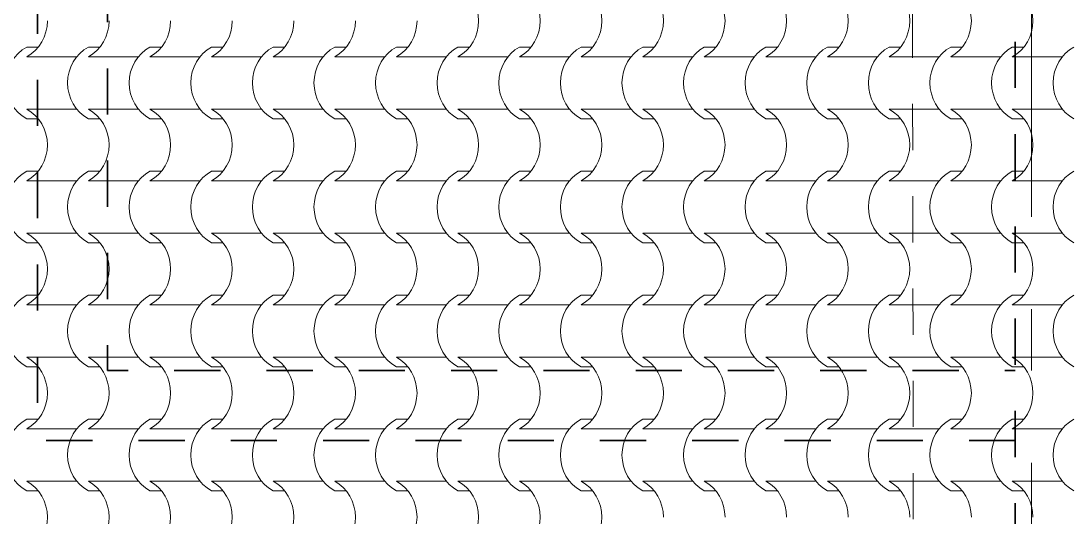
# Model space of a CAD drawing. Header units: millimetres. Extents: x -22688 to 165477, y -34508 to 218425.
# Drawn here: x 56230 to 58632, y 94195 to 95333 of the extents above; entities that cross this region are included whole.
import ezdxf

# ---------------------------------------------------------------- set-up
doc = ezdxf.new("R2010")
doc.units = ezdxf.units.MM
doc.header["$MEASUREMENT"] = 0
doc.set_wipeout_variables(frame=1)
for name, pattern in [('- Двойно прекъснати линии', [1093.611073, 529.166651, -211.666656, 141.111112, -211.666656]), ('- Прекъснати линия', [211.666667, 105.833333, -105.833333]), ('Wipeout_Contour', [1000, 0, -1000])]:
    doc.linetypes.add(name, pattern=pattern)
for name, color, linetype, lineweight in [('1', 8, 'Continuous', 13), ('102', 254, 'Continuous', 15), ('41', 7, 'Continuous', 35), ('85', 252, 'Continuous', 20)]:
    doc.layers.add(name, color=color, linetype=linetype, lineweight=lineweight)
doc.layers.add('65', color=7, linetype='Continuous', lineweight=20, true_color=0x4e4e4e)

# ---------------------------------------------------------------- blocks, each defined once
blk = doc.blocks.new('*X785')
at = {"layer": '102', "color": 254, "linetype": 'Continuous', "lineweight": 15}
for p, q in [((112.308, 141.537), (111.781, 141.537)), ((115.133, 141.537), (114.606, 141.537)), ((117.959, 141.537), (117.432, 141.537)), ((120.784, 141.537), (120.257, 141.537)), ((123.609, 141.537), (123.083, 141.537)), ((126.435, 141.537), (125.908, 141.537)), ((129.26, 141.537), (128.733, 141.537)), ((132.086, 141.537), (131.559, 141.537)), ((134.911, 141.537), (134.384, 141.537)), ((137.736, 141.537), (137.21, 141.537)), ((140.562, 141.537), (140.035, 141.537)), ((143.387, 141.537), (142.86, 141.537)), ((146.212, 141.537), (145.686, 141.537)), ((149.038, 141.537), (148.511, 141.537)), ((151.863, 141.537), (151.336, 141.537)), ((154.689, 141.537), (154.162, 141.537)), ((157.514, 141.537), (156.987, 141.537)), ((112.927, 141.097), (111.781, 141.097)), ((114.073, 141.097), (112.927, 141.097)), ((115.752, 141.097), (114.606, 141.097)), ((116.898, 141.097), (115.752, 141.097)), ((118.578, 141.097), (117.432, 141.097)), ((119.723, 141.097), (118.578, 141.097)), ((121.403, 141.097), (120.257, 141.097)), ((122.549, 141.097), (121.403, 141.097)), ((124.228, 141.097), (123.083, 141.097)), ((125.374, 141.097), (124.228, 141.097)), ((127.054, 141.097), (125.908, 141.097)), ((128.2, 141.097), (127.054, 141.097)), ((129.879, 141.097), (128.733, 141.097)), ((131.025, 141.097), (129.879, 141.097)), ((132.705, 141.097), (131.559, 141.097)), ((133.85, 141.097), (132.705, 141.097)), ((135.53, 141.097), (134.384, 141.097)), ((136.676, 141.097), (135.53, 141.097)), ((138.355, 141.097), (137.21, 141.097)), ((139.501, 141.097), (138.355, 141.097)), ((141.181, 141.097), (140.035, 141.097)), ((142.327, 141.097), (141.181, 141.097)), ((144.006, 141.097), (142.86, 141.097)), ((145.152, 141.097), (144.006, 141.097)), ((146.832, 141.097), (145.686, 141.097)), ((147.977, 141.097), (146.832, 141.097)), ((149.657, 141.097), (148.511, 141.097)), ((150.803, 141.097), (149.657, 141.097)), ((152.482, 141.097), (151.336, 141.097)), ((153.628, 141.097), (152.482, 141.097)), ((155.308, 141.097), (154.162, 141.097)), ((156.454, 141.097), (155.308, 141.097)), ((158.133, 141.097), (156.987, 141.097)), ((159.279, 141.097), (158.133, 141.097)), ((112.927, 138.692), (111.781, 138.692)), ((114.073, 138.692), (112.927, 138.692)), ((115.752, 138.692), (114.606, 138.692)), ((116.898, 138.692), (115.752, 138.692)), ((118.578, 138.692), (117.432, 138.692)), ((119.723, 138.692), (118.578, 138.692)), ((121.403, 138.692), (120.257, 138.692)), ((122.549, 138.692), (121.403, 138.692)), ((124.228, 138.692), (123.083, 138.692)), ((125.374, 138.692), (124.228, 138.692)), ((127.054, 138.692), (125.908, 138.692)), ((128.2, 138.692), (127.054, 138.692)), ((129.879, 138.692), (128.733, 138.692)), ((131.025, 138.692), (129.879, 138.692)), ((132.705, 138.692), (131.559, 138.692)), ((133.85, 138.692), (132.705, 138.692)), ((135.53, 138.692), (134.384, 138.692)), ((136.676, 138.692), (135.53, 138.692)), ((138.355, 138.692), (137.21, 138.692)), ((139.501, 138.692), (138.355, 138.692)), ((141.181, 138.692), (140.035, 138.692)), ((142.327, 138.692), (141.181, 138.692)), ((144.006, 138.692), (142.86, 138.692)), ((145.152, 138.692), (144.006, 138.692)), ((146.832, 138.692), (145.686, 138.692)), ((147.977, 138.692), (146.832, 138.692)), ((149.657, 138.692), (148.511, 138.692)), ((150.803, 138.692), (149.657, 138.692)), ((152.482, 138.692), (151.336, 138.692)), ((153.628, 138.692), (152.482, 138.692)), ((155.308, 138.692), (154.162, 138.692)), ((156.454, 138.692), (155.308, 138.692)), ((158.133, 138.692), (156.987, 138.692)), ((159.279, 138.692), (158.133, 138.692)), ((112.308, 138.252), (111.781, 138.252)), ((115.133, 138.252), (114.606, 138.252)), ((117.959, 138.252), (117.432, 138.252)), ((120.784, 138.252), (120.257, 138.252)), ((123.609, 138.252), (123.083, 138.252)), ((126.435, 138.252), (125.908, 138.252)), ((129.26, 138.252), (128.733, 138.252)), ((132.086, 138.252), (131.559, 138.252)), ((134.911, 138.252), (134.384, 138.252)), ((137.736, 138.252), (137.21, 138.252)), ((140.562, 138.252), (140.035, 138.252)), ((143.387, 138.252), (142.86, 138.252)), ((146.212, 138.252), (145.686, 138.252)), ((149.038, 138.252), (148.511, 138.252)), ((151.863, 138.252), (151.336, 138.252)), ((154.689, 138.252), (154.162, 138.252)), ((157.514, 138.252), (156.987, 138.252)), ((112.308, 135.847), (111.781, 135.847)), ((115.133, 135.847), (114.606, 135.847)), ((117.959, 135.847), (117.432, 135.847)), ((120.784, 135.847), (120.257, 135.847)), ((123.609, 135.847), (123.083, 135.847)), ((126.435, 135.847), (125.908, 135.847)), ((129.26, 135.847), (128.733, 135.847)), ((132.086, 135.847), (131.559, 135.847)), ((134.911, 135.847), (134.384, 135.847)), ((137.736, 135.847), (137.21, 135.847)), ((140.562, 135.847), (140.035, 135.847)), ((143.387, 135.847), (142.86, 135.847)), ((146.212, 135.847), (145.686, 135.847)), ((149.038, 135.847), (148.511, 135.847)), ((151.863, 135.847), (151.336, 135.847)), ((154.689, 135.847), (154.162, 135.847)), ((157.514, 135.847), (156.987, 135.847)), ((112.927, 135.407), (111.781, 135.407)), ((114.073, 135.407), (112.927, 135.407)), ((115.752, 135.407), (114.606, 135.407)), ((116.898, 135.407), (115.752, 135.407)), ((118.578, 135.407), (117.432, 135.407)), ((119.723, 135.407), (118.578, 135.407)), ((121.403, 135.407), (120.257, 135.407)), ((122.549, 135.407), (121.403, 135.407)), ((124.228, 135.407), (123.083, 135.407)), ((125.374, 135.407), (124.228, 135.407)), ((127.054, 135.407), (125.908, 135.407)), ((128.2, 135.407), (127.054, 135.407)), ((129.879, 135.407), (128.733, 135.407)), ((131.025, 135.407), (129.879, 135.407)), ((132.705, 135.407), (131.559, 135.407)), ((133.85, 135.407), (132.705, 135.407)), ((135.53, 135.407), (134.384, 135.407)), ((136.676, 135.407), (135.53, 135.407)), ((138.355, 135.407), (137.21, 135.407)), ((139.501, 135.407), (138.355, 135.407)), ((141.181, 135.407), (140.035, 135.407)), ((142.327, 135.407), (141.181, 135.407)), ((144.006, 135.407), (142.86, 135.407)), ((145.152, 135.407), (144.006, 135.407)), ((146.832, 135.407), (145.686, 135.407)), ((147.977, 135.407), (146.832, 135.407)), ((149.657, 135.407), (148.511, 135.407)), ((150.803, 135.407), (149.657, 135.407)), ((152.482, 135.407), (151.336, 135.407)), ((153.628, 135.407), (152.482, 135.407)), ((155.308, 135.407), (154.162, 135.407)), ((156.454, 135.407), (155.308, 135.407)), ((158.133, 135.407), (156.987, 135.407)), ((159.279, 135.407), (158.133, 135.407)), ((112.927, 133.003), (111.781, 133.003)), ((114.073, 133.003), (112.927, 133.003)), ((115.752, 133.003), (114.606, 133.003)), ((116.898, 133.003), (115.752, 133.003)), ((118.578, 133.003), (117.432, 133.003)), ((119.723, 133.003), (118.578, 133.003)), ((121.403, 133.003), (120.257, 133.003)), ((122.549, 133.003), (121.403, 133.003)), ((124.228, 133.003), (123.083, 133.003)), ((125.374, 133.003), (124.228, 133.003)), ((127.054, 133.003), (125.908, 133.003)), ((128.2, 133.003), (127.054, 133.003)), ((129.879, 133.003), (128.733, 133.003)), ((131.025, 133.003), (129.879, 133.003)), ((132.705, 133.003), (131.559, 133.003)), ((133.85, 133.003), (132.705, 133.003)), ((135.53, 133.003), (134.384, 133.003)), ((136.676, 133.003), (135.53, 133.003)), ((138.355, 133.003), (137.21, 133.003)), ((139.501, 133.003), (138.355, 133.003)), ((141.181, 133.003), (140.035, 133.003)), ((142.327, 133.003), (141.181, 133.003)), ((144.006, 133.003), (142.86, 133.003)), ((145.152, 133.003), (144.006, 133.003)), ((146.832, 133.003), (145.686, 133.003)), ((147.977, 133.003), (146.832, 133.003)), ((149.657, 133.003), (148.511, 133.003)), ((150.803, 133.003), (149.657, 133.003)), ((152.482, 133.003), (151.336, 133.003)), ((153.628, 133.003), (152.482, 133.003)), ((155.308, 133.003), (154.162, 133.003)), ((156.454, 133.003), (155.308, 133.003)), ((158.133, 133.003), (156.987, 133.003)), ((159.279, 133.003), (158.133, 133.003)), ((112.308, 132.563), (111.781, 132.563)), ((115.133, 132.563), (114.606, 132.563)), ((117.959, 132.563), (117.432, 132.563)), ((120.784, 132.563), (120.257, 132.563)), ((123.609, 132.563), (123.083, 132.563)), ((126.435, 132.563), (125.908, 132.563)), ((129.26, 132.563), (128.733, 132.563)), ((132.086, 132.563), (131.559, 132.563)), ((134.911, 132.563), (134.384, 132.563)), ((137.736, 132.563), (137.21, 132.563)), ((140.562, 132.563), (140.035, 132.563)), ((143.387, 132.563), (142.86, 132.563)), ((146.212, 132.563), (145.686, 132.563)), ((149.038, 132.563), (148.511, 132.563)), ((151.863, 132.563), (151.336, 132.563)), ((154.689, 132.563), (154.162, 132.563)), ((157.514, 132.563), (156.987, 132.563)), ((112.308, 130.158), (111.781, 130.158)), ((112.927, 129.718), (111.781, 129.718)), ((114.073, 129.718), (112.927, 129.718)), ((115.133, 130.158), (114.606, 130.158)), ((115.752, 129.718), (114.606, 129.718)), ((116.898, 129.718), (115.752, 129.718)), ((117.959, 130.158), (117.432, 130.158)), ((118.578, 129.718), (117.432, 129.718)), ((119.723, 129.718), (118.578, 129.718)), ((120.784, 130.158), (120.257, 130.158)), ((121.403, 129.718), (120.257, 129.718)), ((122.549, 129.718), (121.403, 129.718)), ((123.609, 130.158), (123.083, 130.158)), ((124.228, 129.718), (123.083, 129.718)), ((125.374, 129.718), (124.228, 129.718)), ((126.435, 130.158), (125.908, 130.158)), ((127.054, 129.718), (125.908, 129.718)), ((128.2, 129.718), (127.054, 129.718)), ((129.26, 130.158), (128.733, 130.158)), ((129.879, 129.718), (128.733, 129.718)), ((131.025, 129.718), (129.879, 129.718)), ((132.086, 130.158), (131.559, 130.158)), ((132.705, 129.718), (131.559, 129.718)), ((133.85, 129.718), (132.705, 129.718)), ((134.911, 130.158), (134.384, 130.158)), ((135.53, 129.718), (134.384, 129.718)), ((136.676, 129.718), (135.53, 129.718)), ((137.736, 130.158), (137.21, 130.158)), ((138.355, 129.718), (137.21, 129.718)), ((139.501, 129.718), (138.355, 129.718)), ((140.562, 130.158), (140.035, 130.158)), ((141.181, 129.718), (140.035, 129.718)), ((142.327, 129.718), (141.181, 129.718)), ((143.387, 130.158), (142.86, 130.158)), ((144.006, 129.718), (142.86, 129.718)), ((145.152, 129.718), (144.006, 129.718)), ((146.212, 130.158), (145.686, 130.158)), ((146.832, 129.718), (145.686, 129.718)), ((147.977, 129.718), (146.832, 129.718)), ((149.038, 130.158), (148.511, 130.158)), ((149.657, 129.718), (148.511, 129.718)), ((150.803, 129.718), (149.657, 129.718)), ((151.863, 130.158), (151.336, 130.158)), ((152.482, 129.718), (151.336, 129.718)), ((153.628, 129.718), (152.482, 129.718)), ((154.689, 130.158), (154.162, 130.158)), ((155.308, 129.718), (154.162, 129.718)), ((156.454, 129.718), (155.308, 129.718)), ((157.514, 130.158), (156.987, 130.158)), ((158.133, 129.718), (156.987, 129.718)), ((159.279, 129.718), (158.133, 129.718)), ((112.927, 127.313), (111.781, 127.313)), ((114.073, 127.313), (112.927, 127.313)), ((115.752, 127.313), (114.606, 127.313)), ((116.898, 127.313), (115.752, 127.313)), ((118.578, 127.313), (117.432, 127.313)), ((119.723, 127.313), (118.578, 127.313)), ((121.403, 127.313), (120.257, 127.313)), ((122.549, 127.313), (121.403, 127.313)), ((124.228, 127.313), (123.083, 127.313)), ((125.374, 127.313), (124.228, 127.313)), ((127.054, 127.313), (125.908, 127.313)), ((128.2, 127.313), (127.054, 127.313)), ((129.879, 127.313), (128.733, 127.313)), ((131.025, 127.313), (129.879, 127.313)), ((132.705, 127.313), (131.559, 127.313)), ((133.85, 127.313), (132.705, 127.313)), ((135.53, 127.313), (134.384, 127.313)), ((136.676, 127.313), (135.53, 127.313)), ((138.355, 127.313), (137.21, 127.313)), ((139.501, 127.313), (138.355, 127.313)), ((141.181, 127.313), (140.035, 127.313)), ((142.327, 127.313), (141.181, 127.313)), ((144.006, 127.313), (142.86, 127.313)), ((145.152, 127.313), (144.006, 127.313)), ((146.832, 127.313), (145.686, 127.313)), ((147.977, 127.313), (146.832, 127.313)), ((149.657, 127.313), (148.511, 127.313)), ((150.803, 127.313), (149.657, 127.313)), ((152.482, 127.313), (151.336, 127.313)), ((153.628, 127.313), (152.482, 127.313)), ((155.308, 127.313), (154.162, 127.313)), ((156.454, 127.313), (155.308, 127.313)), ((158.133, 127.313), (156.987, 127.313)), ((159.279, 127.313), (158.133, 127.313)), ((112.308, 126.873), (111.781, 126.873)), ((115.133, 126.873), (114.606, 126.873)), ((117.959, 126.873), (117.432, 126.873)), ((120.784, 126.873), (120.257, 126.873)), ((123.609, 126.873), (123.083, 126.873)), ((126.435, 126.873), (125.908, 126.873)), ((129.26, 126.873), (128.733, 126.873)), ((132.086, 126.873), (131.559, 126.873)), ((134.911, 126.873), (134.384, 126.873)), ((137.736, 126.873), (137.21, 126.873)), ((140.562, 126.873), (140.035, 126.873)), ((143.387, 126.873), (142.86, 126.873)), ((146.212, 126.873), (145.686, 126.873)), ((149.038, 126.873), (148.511, 126.873)), ((151.863, 126.873), (151.336, 126.873)), ((154.689, 126.873), (154.162, 126.873)), ((157.514, 126.873), (156.987, 126.873)), ((112.308, 124.468), (111.781, 124.468)), ((115.133, 124.468), (114.606, 124.468)), ((117.959, 124.468), (117.432, 124.468)), ((120.784, 124.468), (120.257, 124.468)), ((123.609, 124.468), (123.083, 124.468)), ((126.435, 124.468), (125.908, 124.468)), ((129.26, 124.468), (128.733, 124.468)), ((132.086, 124.468), (131.559, 124.468)), ((134.911, 124.468), (134.384, 124.468)), ((137.736, 124.468), (137.21, 124.468)), ((140.562, 124.468), (140.035, 124.468)), ((143.387, 124.468), (142.86, 124.468)), ((146.212, 124.468), (145.686, 124.468)), ((149.038, 124.468), (148.511, 124.468)), ((151.863, 124.468), (151.336, 124.468)), ((154.689, 124.468), (154.162, 124.468)), ((157.514, 124.468), (156.987, 124.468)), ((112.927, 124.028), (111.781, 124.028)), ((114.073, 124.028), (112.927, 124.028)), ((115.752, 124.028), (114.606, 124.028)), ((116.898, 124.028), (115.752, 124.028)), ((118.578, 124.028), (117.432, 124.028)), ((119.723, 124.028), (118.578, 124.028)), ((121.403, 124.028), (120.257, 124.028)), ((122.549, 124.028), (121.403, 124.028)), ((124.228, 124.028), (123.083, 124.028)), ((125.374, 124.028), (124.228, 124.028)), ((127.054, 124.028), (125.908, 124.028)), ((128.2, 124.028), (127.054, 124.028)), ((129.879, 124.028), (128.733, 124.028)), ((131.025, 124.028), (129.879, 124.028)), ((132.705, 124.028), (131.559, 124.028)), ((133.85, 124.028), (132.705, 124.028)), ((135.53, 124.028), (134.384, 124.028)), ((136.676, 124.028), (135.53, 124.028)), ((138.355, 124.028), (137.21, 124.028)), ((139.501, 124.028), (138.355, 124.028)), ((141.181, 124.028), (140.035, 124.028)), ((142.327, 124.028), (141.181, 124.028)), ((144.006, 124.028), (142.86, 124.028)), ((145.152, 124.028), (144.006, 124.028)), ((146.832, 124.028), (145.686, 124.028)), ((147.977, 124.028), (146.832, 124.028)), ((149.657, 124.028), (148.511, 124.028)), ((150.803, 124.028), (149.657, 124.028)), ((152.482, 124.028), (151.336, 124.028)), ((153.628, 124.028), (152.482, 124.028)), ((155.308, 124.028), (154.162, 124.028)), ((156.454, 124.028), (155.308, 124.028)), ((158.133, 124.028), (156.987, 124.028)), ((159.279, 124.028), (158.133, 124.028)), ((112.927, 121.623), (111.781, 121.623)), ((114.073, 121.623), (112.927, 121.623)), ((115.752, 121.623), (114.606, 121.623)), ((116.898, 121.623), (115.752, 121.623)), ((118.578, 121.623), (117.432, 121.623)), ((119.723, 121.623), (118.578, 121.623)), ((121.403, 121.623), (120.257, 121.623)), ((122.549, 121.623), (121.403, 121.623)), ((124.228, 121.623), (123.083, 121.623)), ((125.374, 121.623), (124.228, 121.623)), ((127.054, 121.623), (125.908, 121.623)), ((128.2, 121.623), (127.054, 121.623)), ((129.879, 121.623), (128.733, 121.623)), ((131.025, 121.623), (129.879, 121.623)), ((132.705, 121.623), (131.559, 121.623)), ((133.85, 121.623), (132.705, 121.623)), ((135.53, 121.623), (134.384, 121.623)), ((136.676, 121.623), (135.53, 121.623)), ((138.355, 121.623), (137.21, 121.623)), ((139.501, 121.623), (138.355, 121.623)), ((141.181, 121.623), (140.035, 121.623)), ((142.327, 121.623), (141.181, 121.623)), ((144.006, 121.623), (142.86, 121.623)), ((145.152, 121.623), (144.006, 121.623)), ((146.832, 121.623), (145.686, 121.623)), ((147.977, 121.623), (146.832, 121.623)), ((149.657, 121.623), (148.511, 121.623)), ((150.803, 121.623), (149.657, 121.623)), ((152.482, 121.623), (151.336, 121.623)), ((153.628, 121.623), (152.482, 121.623)), ((155.308, 121.623), (154.162, 121.623)), ((156.454, 121.623), (155.308, 121.623)), ((158.133, 121.623), (156.987, 121.623)), ((159.279, 121.623), (158.133, 121.623)), ((112.308, 121.183), (111.781, 121.183)), ((115.133, 121.183), (114.606, 121.183)), ((117.959, 121.183), (117.432, 121.183)), ((120.784, 121.183), (120.257, 121.183)), ((123.609, 121.183), (123.083, 121.183)), ((126.435, 121.183), (125.908, 121.183)), ((129.26, 121.183), (128.733, 121.183)), ((132.086, 121.183), (131.559, 121.183)), ((134.911, 121.183), (134.384, 121.183)), ((137.736, 121.183), (137.21, 121.183)), ((140.562, 121.183), (140.035, 121.183)), ((143.387, 121.183), (142.86, 121.183)), ((146.212, 121.183), (145.686, 121.183)), ((149.038, 121.183), (148.511, 121.183)), ((151.863, 121.183), (151.336, 121.183)), ((154.689, 121.183), (154.162, 121.183)), ((157.514, 121.183), (156.987, 121.183))]:
    blk.add_line(p, q, dxfattribs=at)
for centre, major_axis, start_param, end_param in [((130.77, 142.734), (0, 1.849), 4.715365, 5.812147), ((133.595, 142.734), (0, 1.849), 4.715365, 5.812147), ((136.421, 142.734), (0, 1.849), 4.715365, 5.812147), ((139.246, 142.734), (0, 1.849), 4.715365, 5.812147), ((142.072, 142.734), (0, 1.849), 4.715365, 5.812147), ((144.897, 142.734), (0, 1.849), 4.715365, 5.812147), ((147.722, 142.734), (0, 1.849), 4.715365, 5.812147), ((150.548, 142.734), (0, 1.849), 4.715365, 5.812147), ((153.373, 142.734), (0, 1.849), 4.715365, 5.812147), ((156.199, 142.734), (0, 1.849), 4.715365, 5.812147), ((110.992, 142.745), (0, 1.849), 3.612631, 4.709413), ((113.818, 142.745), (0, 1.849), 3.612631, 4.709413), ((116.643, 142.745), (0, 1.849), 3.612631, 4.709413), ((119.469, 142.745), (0, 1.849), 3.612631, 4.709413), ((122.294, 142.745), (0, 1.849), 3.612631, 4.709413), ((125.119, 142.745), (0, 1.849), 3.612631, 4.709413), ((127.945, 142.745), (0, 1.849), 3.612631, 4.709413), ((130.77, 142.745), (0, 1.849), 3.612631, 4.709413), ((133.595, 142.745), (0, 1.849), 3.612631, 4.709413), ((136.421, 142.745), (0, 1.849), 3.612631, 4.709413), ((139.246, 142.745), (0, 1.849), 3.612631, 4.709413), ((142.072, 142.745), (0, 1.849), 3.612631, 4.709413), ((144.897, 142.745), (0, 1.849), 3.612631, 4.709413), ((147.722, 142.745), (0, 1.849), 3.612631, 4.709413), ((150.548, 142.745), (0, 1.849), 3.612631, 4.709413), ((153.373, 142.745), (0, 1.849), 3.612631, 4.709413), ((156.199, 142.745), (0, 1.849), 3.612631, 4.709413), ((112.557, 139.895), (0, 1.839), 0.466079, 2.675513), ((115.383, 139.895), (0, 1.839), 0.466079, 2.675513), ((118.208, 139.895), (0, 1.839), 0.466079, 2.675513), ((121.034, 139.895), (0, 1.839), 0.466079, 2.675513), ((123.859, 139.895), (0, 1.839), 0.466079, 2.675513), ((126.684, 139.895), (0, 1.839), 0.466079, 2.675513), ((129.51, 139.895), (0, 1.839), 0.466079, 2.675513), ((132.335, 139.895), (0, 1.839), 0.466079, 2.675513), ((135.161, 139.895), (0, 1.839), 0.466079, 2.675513), ((137.986, 139.895), (0, 1.839), 0.466079, 2.675513), ((140.811, 139.895), (0, 1.839), 0.466079, 2.675513), ((143.637, 139.895), (0, 1.839), 0.466079, 2.675513), ((146.462, 139.895), (0, 1.839), 0.466079, 2.675513), ((149.288, 139.895), (0, 1.839), 0.466079, 2.675513), ((152.113, 139.895), (0, 1.839), 0.466079, 2.675513), ((154.938, 139.895), (0, 1.839), 0.466079, 2.675513), ((157.764, 139.895), (0, 1.839), 0.466079, 2.675513), ((160.589, 139.895), (0, 1.839), 0.466079, 2.675513), ((110.992, 137.044), (0, 1.849), 4.715365, 5.812147), ((113.818, 137.044), (0, 1.849), 4.715365, 5.812147), ((116.643, 137.044), (0, 1.849), 4.715365, 5.812147), ((119.469, 137.044), (0, 1.849), 4.715365, 5.812147), ((122.294, 137.044), (0, 1.849), 4.715365, 5.812147), ((125.119, 137.044), (0, 1.849), 4.715365, 5.812147), ((127.945, 137.044), (0, 1.849), 4.715365, 5.812147), ((130.77, 137.044), (0, 1.849), 4.715365, 5.812147), ((133.595, 137.044), (0, 1.849), 4.715365, 5.812147), ((136.421, 137.044), (0, 1.849), 4.715365, 5.812147), ((139.246, 137.044), (0, 1.849), 4.715365, 5.812147), ((142.072, 137.044), (0, 1.849), 4.715365, 5.812147), ((144.897, 137.044), (0, 1.849), 4.715365, 5.812147), ((147.722, 137.044), (0, 1.849), 4.715365, 5.812147), ((150.548, 137.044), (0, 1.849), 4.715365, 5.812147), ((153.373, 137.044), (0, 1.849), 4.715365, 5.812147), ((156.199, 137.044), (0, 1.849), 4.715365, 5.812147), ((110.992, 137.055), (0, 1.849), 3.612631, 4.709413), ((113.818, 137.055), (0, 1.849), 3.612631, 4.709413), ((116.643, 137.055), (0, 1.849), 3.612631, 4.709413), ((119.469, 137.055), (0, 1.849), 3.612631, 4.709413), ((122.294, 137.055), (0, 1.849), 3.612631, 4.709413), ((125.119, 137.055), (0, 1.849), 3.612631, 4.709413), ((127.945, 137.055), (0, 1.849), 3.612631, 4.709413), ((130.77, 137.055), (0, 1.849), 3.612631, 4.709413), ((133.595, 137.055), (0, 1.849), 3.612631, 4.709413), ((136.421, 137.055), (0, 1.849), 3.612631, 4.709413), ((139.246, 137.055), (0, 1.849), 3.612631, 4.709413), ((142.072, 137.055), (0, 1.849), 3.612631, 4.709413), ((144.897, 137.055), (0, 1.849), 3.612631, 4.709413), ((147.722, 137.055), (0, 1.849), 3.612631, 4.709413), ((150.548, 137.055), (0, 1.849), 3.612631, 4.709413), ((153.373, 137.055), (0, 1.849), 3.612631, 4.709413), ((156.199, 137.055), (0, 1.849), 3.612631, 4.709413), ((112.557, 134.205), (0, 1.839), 0.466079, 2.675513), ((115.383, 134.205), (0, 1.839), 0.466079, 2.675513), ((118.208, 134.205), (0, 1.839), 0.466079, 2.675513), ((121.034, 134.205), (0, 1.839), 0.466079, 2.675513), ((123.859, 134.205), (0, 1.839), 0.466079, 2.675513), ((126.684, 134.205), (0, 1.839), 0.466079, 2.675513), ((129.51, 134.205), (0, 1.839), 0.466079, 2.675513), ((132.335, 134.205), (0, 1.839), 0.466079, 2.675513), ((135.161, 134.205), (0, 1.839), 0.466079, 2.675513), ((137.986, 134.205), (0, 1.839), 0.466079, 2.675513), ((140.811, 134.205), (0, 1.839), 0.466079, 2.675513), ((143.637, 134.205), (0, 1.839), 0.466079, 2.675513), ((146.462, 134.205), (0, 1.839), 0.466079, 2.675513), ((149.288, 134.205), (0, 1.839), 0.466079, 2.675513), ((152.113, 134.205), (0, 1.839), 0.466079, 2.675513), ((154.938, 134.205), (0, 1.839), 0.466079, 2.675513), ((157.764, 134.205), (0, 1.839), 0.466079, 2.675513), ((160.589, 134.205), (0, 1.839), 0.466079, 2.675513), ((110.992, 131.355), (0, 1.849), 4.715365, 5.812147), ((113.818, 131.355), (0, 1.849), 4.715365, 5.812147), ((116.643, 131.355), (0, 1.849), 4.715365, 5.812147), ((119.469, 131.355), (0, 1.849), 4.715365, 5.812147), ((122.294, 131.355), (0, 1.849), 4.715365, 5.812147), ((125.119, 131.355), (0, 1.849), 4.715365, 5.812147), ((127.945, 131.355), (0, 1.849), 4.715365, 5.812147), ((130.77, 131.355), (0, 1.849), 4.715365, 5.812147), ((133.595, 131.355), (0, 1.849), 4.715365, 5.812147), ((136.421, 131.355), (0, 1.849), 4.715365, 5.812147), ((139.246, 131.355), (0, 1.849), 4.715365, 5.812147), ((142.072, 131.355), (0, 1.849), 4.715365, 5.812147), ((144.897, 131.355), (0, 1.849), 4.715365, 5.812147), ((147.722, 131.355), (0, 1.849), 4.715365, 5.812147), ((150.548, 131.355), (0, 1.849), 4.715365, 5.812147), ((153.373, 131.355), (0, 1.849), 4.715365, 5.812147), ((156.199, 131.355), (0, 1.849), 4.715365, 5.812147), ((110.992, 131.366), (0, 1.849), 3.612631, 4.709413), ((113.818, 131.366), (0, 1.849), 3.612631, 4.709413), ((116.643, 131.366), (0, 1.849), 3.612631, 4.709413), ((119.469, 131.366), (0, 1.849), 3.612631, 4.709413), ((122.294, 131.366), (0, 1.849), 3.612631, 4.709413), ((125.119, 131.366), (0, 1.849), 3.612631, 4.709413), ((127.945, 131.366), (0, 1.849), 3.612631, 4.709413), ((130.77, 131.366), (0, 1.849), 3.612631, 4.709413), ((133.595, 131.366), (0, 1.849), 3.612631, 4.709413), ((136.421, 131.366), (0, 1.849), 3.612631, 4.709413), ((139.246, 131.366), (0, 1.849), 3.612631, 4.709413), ((142.072, 131.366), (0, 1.849), 3.612631, 4.709413), ((144.897, 131.366), (0, 1.849), 3.612631, 4.709413), ((147.722, 131.366), (0, 1.849), 3.612631, 4.709413), ((150.548, 131.366), (0, 1.849), 3.612631, 4.709413), ((153.373, 131.366), (0, 1.849), 3.612631, 4.709413), ((156.199, 131.366), (0, 1.849), 3.612631, 4.709413), ((112.557, 128.515), (0, 1.839), 0.466079, 2.675513), ((115.383, 128.515), (0, 1.839), 0.466079, 2.675513), ((118.208, 128.515), (0, 1.839), 0.466079, 2.675513), ((121.034, 128.515), (0, 1.839), 0.466079, 2.675513), ((123.859, 128.515), (0, 1.839), 0.466079, 2.675513), ((126.684, 128.515), (0, 1.839), 0.466079, 2.675513), ((129.51, 128.515), (0, 1.839), 0.466079, 2.675513), ((132.335, 128.515), (0, 1.839), 0.466079, 2.675513), ((135.161, 128.515), (0, 1.839), 0.466079, 2.675513), ((137.986, 128.515), (0, 1.839), 0.466079, 2.675513), ((140.811, 128.515), (0, 1.839), 0.466079, 2.675513), ((143.637, 128.515), (0, 1.839), 0.466079, 2.675513), ((146.462, 128.515), (0, 1.839), 0.466079, 2.675513), ((149.288, 128.515), (0, 1.839), 0.466079, 2.675513), ((152.113, 128.515), (0, 1.839), 0.466079, 2.675513), ((154.938, 128.515), (0, 1.839), 0.466079, 2.675513), ((157.764, 128.515), (0, 1.839), 0.466079, 2.675513), ((160.589, 128.515), (0, 1.839), 0.466079, 2.675513), ((110.992, 125.665), (0, 1.849), 4.715365, 5.812147), ((113.818, 125.665), (0, 1.849), 4.715365, 5.812147), ((116.643, 125.665), (0, 1.849), 4.715365, 5.812147), ((119.469, 125.665), (0, 1.849), 4.715365, 5.812147), ((122.294, 125.665), (0, 1.849), 4.715365, 5.812147), ((125.119, 125.665), (0, 1.849), 4.715365, 5.812147), ((127.945, 125.665), (0, 1.849), 4.715365, 5.812147), ((130.77, 125.665), (0, 1.849), 4.715365, 5.812147), ((133.595, 125.665), (0, 1.849), 4.715365, 5.812147), ((136.421, 125.665), (0, 1.849), 4.715365, 5.812147), ((139.246, 125.665), (0, 1.849), 4.715365, 5.812147), ((142.072, 125.665), (0, 1.849), 4.715365, 5.812147), ((144.897, 125.665), (0, 1.849), 4.715365, 5.812147), ((147.722, 125.665), (0, 1.849), 4.715365, 5.812147), ((150.548, 125.665), (0, 1.849), 4.715365, 5.812147), ((153.373, 125.665), (0, 1.849), 4.715365, 5.812147), ((156.199, 125.665), (0, 1.849), 4.715365, 5.812147), ((110.992, 125.676), (0, 1.849), 3.612631, 4.709413), ((113.818, 125.676), (0, 1.849), 3.612631, 4.709413), ((116.643, 125.676), (0, 1.849), 3.612631, 4.709413), ((119.469, 125.676), (0, 1.849), 3.612631, 4.709413), ((122.294, 125.676), (0, 1.849), 3.612631, 4.709413), ((125.119, 125.676), (0, 1.849), 3.612631, 4.709413), ((127.945, 125.676), (0, 1.849), 3.612631, 4.709413), ((130.77, 125.676), (0, 1.849), 3.612631, 4.709413), ((133.595, 125.676), (0, 1.849), 3.612631, 4.709413), ((136.421, 125.676), (0, 1.849), 3.612631, 4.709413), ((139.246, 125.676), (0, 1.849), 3.612631, 4.709413), ((142.072, 125.676), (0, 1.849), 3.612631, 4.709413), ((144.897, 125.676), (0, 1.849), 3.612631, 4.709413), ((147.722, 125.676), (0, 1.849), 3.612631, 4.709413), ((150.548, 125.676), (0, 1.849), 3.612631, 4.709413), ((153.373, 125.676), (0, 1.849), 3.612631, 4.709413), ((156.199, 125.676), (0, 1.849), 3.612631, 4.709413), ((112.557, 122.826), (0, 1.839), 0.466079, 2.675513), ((115.383, 122.826), (0, 1.839), 0.466079, 2.675513), ((118.208, 122.826), (0, 1.839), 0.466079, 2.675513), ((121.034, 122.826), (0, 1.839), 0.466079, 2.675513), ((123.859, 122.826), (0, 1.839), 0.466079, 2.675513), ((126.684, 122.826), (0, 1.839), 0.466079, 2.675513), ((129.51, 122.826), (0, 1.839), 0.466079, 2.675513), ((132.335, 122.826), (0, 1.839), 0.466079, 2.675513), ((135.161, 122.826), (0, 1.839), 0.466079, 2.675513), ((137.986, 122.826), (0, 1.839), 0.466079, 2.675513), ((140.811, 122.826), (0, 1.839), 0.466079, 2.675513), ((143.637, 122.826), (0, 1.839), 0.466079, 2.675513), ((146.462, 122.826), (0, 1.839), 0.466079, 2.675513), ((149.288, 122.826), (0, 1.839), 0.466079, 2.675513), ((152.113, 122.826), (0, 1.839), 0.466079, 2.675513), ((154.938, 122.826), (0, 1.839), 0.466079, 2.675513), ((157.764, 122.826), (0, 1.839), 0.466079, 2.675513), ((160.589, 122.826), (0, 1.839), 0.466079, 2.675513), ((110.992, 119.976), (0, 1.849), 4.715365, 5.812147), ((113.818, 119.976), (0, 1.849), 4.715365, 5.812147), ((116.643, 119.976), (0, 1.849), 4.715365, 5.812147), ((119.469, 119.976), (0, 1.849), 4.715365, 5.812147), ((122.294, 119.976), (0, 1.849), 4.715365, 5.812147), ((125.119, 119.976), (0, 1.849), 4.715365, 5.812147), ((127.945, 119.976), (0, 1.849), 4.715365, 5.812147), ((130.77, 119.976), (0, 1.849), 4.715365, 5.812147), ((133.595, 119.976), (0, 1.849), 4.715365, 5.812147), ((136.421, 119.976), (0, 1.849), 4.715365, 5.812147), ((139.246, 119.976), (0, 1.849), 4.715365, 5.812147), ((142.072, 119.976), (0, 1.849), 4.715365, 5.812147), ((144.897, 119.976), (0, 1.849), 4.715365, 5.812147), ((147.722, 119.976), (0, 1.849), 4.715365, 5.812147), ((150.548, 119.976), (0, 1.849), 4.715365, 5.812147), ((153.373, 119.976), (0, 1.849), 4.715365, 5.812147), ((156.199, 119.976), (0, 1.849), 4.715365, 5.812147), ((110.992, 119.987), (0, 1.849), 3.612631, 4.709413), ((113.818, 119.987), (0, 1.849), 3.612631, 4.709413), ((116.643, 119.987), (0, 1.849), 3.612631, 4.709413), ((119.469, 119.987), (0, 1.849), 3.612631, 4.709413), ((122.294, 119.987), (0, 1.849), 3.612631, 4.709413), ((125.119, 119.987), (0, 1.849), 3.612631, 4.709413), ((127.945, 119.987), (0, 1.849), 3.612631, 4.709413), ((130.77, 119.987), (0, 1.849), 3.612631, 4.709413), ((133.595, 119.987), (0, 1.849), 3.612631, 4.709413), ((136.421, 119.987), (0, 1.849), 3.612631, 4.709413)]:
    blk.add_ellipse(centre, major_axis=major_axis, ratio=0.939693, start_param=start_param, end_param=end_param, dxfattribs=at)

msp = doc.modelspace()

# ---------------------------------------------------------------- wipeouts: each hides what was drawn before it
at = {"color": 254, "linetype": 'Wipeout_Contour', "lineweight": 0, "ltscale": 1131.990195}
msp.add_wipeout([(54323.3, 93020.9), (60323.3, 93020.9), (61073.3, 93770.9), (61073.3, 99920.9), (54323.3, 99920.9)], dxfattribs=at)

# ---------------------------------------------------------------- next in the draw order: linework, layer by layer
at = {"layer": '1', "linetype": '- Двойно прекъснати линии', "lineweight": 13}
msp.add_line((58548, 92696.6), (58548, 100121.1), dxfattribs=at)
at = {"layer": '41', "color": 7, "linetype": '- Прекъснати линия', "lineweight": 35, "flags": 128}
for points in [[(58511, 94370.9), (56268.8, 94370.9), (56268.8, 96070.9)], [(56428.8, 96070.9), (56428.8, 94530.9), (58511, 94530.9)]]:
    msp.add_lwpolyline(points, dxfattribs=at)
msp.add_lwpolyline([(58671, 96070.9), (58671, 93270.9), (58511, 93270.9), (58511, 96070.9)], close=True, dxfattribs=at)
at = {"layer": '85', "linetype": '- Прекъснати линия', "lineweight": 20}
msp.add_line((58281, 91650), (58266, 101404.7), dxfattribs=at)

# ---------------------------------------------------------------- next in the draw order: block references
at = {"layer": '65', "color": 251, "linetype": 'Continuous', "lineweight": 20, "true_color": 0x4e4e4e, "xscale": 50.00002355911847, "yscale": 50.00002355911847, "zscale": 50.00002355911847}
msp.add_blockref('*X785', (50654.8, 88196), dxfattribs=at)

doc.saveas('drawing.dxf')
